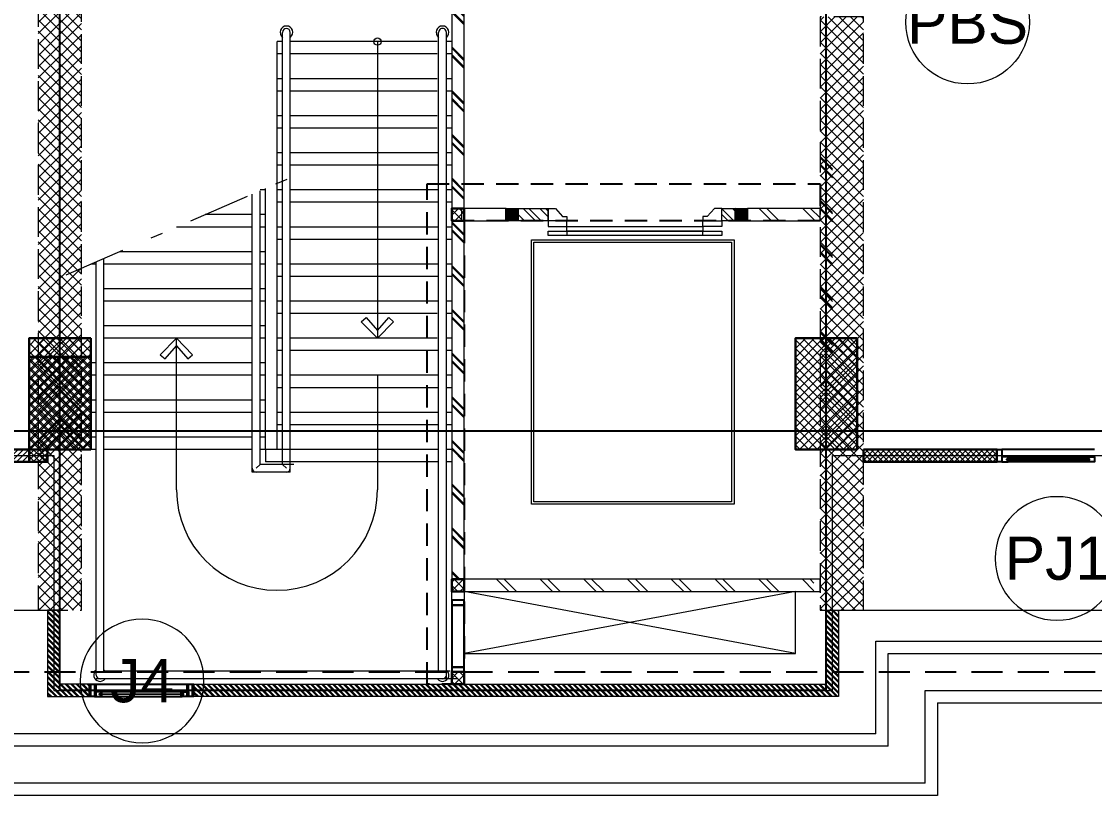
# Model space of a CAD drawing. Header units: millimetres. Extents: x -108 to 357, y -17 to 192.
# Drawn here: x -1.31 to 7.37, y -2.95 to 3.31 of the extents above; entities that cross this region are included whole.
import ezdxf
from ezdxf.enums import TextEntityAlignment as Align

# ---------------------------------------------------------------- set-up
doc = ezdxf.new("R2010")
doc.units = ezdxf.units.MM
for name, pattern in [('$0$HIDDEN', [0.375, 0.25, -0.125]), ('ACAD_ISO02W100', [15, 12, -3]), ('DASHDOT', [1, 0.5, -0.25, 0, -0.25])]:
    doc.linetypes.add(name, pattern=pattern)
doc.layers.get('defpoints').update_dxf_attribs({"color": 1})
for name, color, linetype, lineweight in [('ars', 11, 'Continuous', 0), ('ars @ 1', 11, 'Continuous', 0), ('ARSIR', 31, 'Continuous', 5), ('ARSIR @ 1', 31, 'Continuous', 5), ('ARSIR KOLOM @ 1', 8, 'Continuous', 13), ('DINDING', 71, 'Continuous', 20), ('KACA', 151, 'Continuous', 5), ('KOL', 1, 'Continuous', 30), ('KOLOM', 4, 'Continuous', 9), ('lan', 7, 'Continuous', 15), ('LIFT', 15, 'Continuous', 15), ('NOT', 7, 'Continuous', 20), ('SANITAIR', 15, 'Continuous', 9), ('Stair', 7, 'Continuous', 15), ('tem', 5, 'Continuous', 20)]:
    doc.layers.add(name, color=color, linetype=linetype, lineweight=lineweight)
doc.layers.add('as', color=1, linetype='Continuous', plot=False)
for name, color, linetype in [('HID', 1, 'Continuous'), ('Kusen', 30, 'Continuous'), ('STL', 6, 'Continuous')]:
    doc.layers.add(name, color=color, linetype=linetype)
doc.layers.add('POLYLINE TPAK', color=4, linetype='Continuous', lineweight=20, plot=False)
doc.styles.add('S', font='simplex', dxfattribs={"width": 0.75})
doc.styles.get("Standard").update_dxf_attribs({"font": 'arial.ttf'})
pattern_1 = [(225, (1.1, 1e-06), (-0.014142, 0.014142), []), (135, (1.1, 1e-06), (0.014142, 0.014142), [])]
pattern_2 = [(315, (-2e-13, 1e-06), (0.014142, 0.014142), []), (45, (-2e-13, 1e-06), (-0.014142, 0.014142), [])]
pattern_3 = [(45, (1583.21095, -452.5532), (-0.176776695, 0.176776695), []), (45, (1583.27345, -452.5532), (-0.176776695, 0.176776695), [])]
pattern_4 = [(225, (0.55, -51.300008), (0.022097087, -0.022097087), [])]

# ---------------------------------------------------------------- blocks, each defined once
blk = doc.blocks.new('NAV')
blk.add_circle((0, -0.4), 0.4)
at = {"style": 'S', "width": 0.75, "flags": 4}
blk.add_attdef('AV', text='', height=0.3, dxfattribs=at).set_placement((0, -0.4), align=Align.MIDDLE)
blk = doc.blocks.new('k3')
at = {"layer": 'ars'}
h = blk.add_hatch(dxfattribs=at)
h.set_pattern_fill('_USER', color=256, scale=0.05, angle=45, double=1, pattern_type=0)
h.set_pattern_definition([(45, (0, -5.05), (-0.03535534, 0.03535534), []), (135, (0, -5.05), (-0.03535534, -0.03535534), [])])
h.paths.add_polyline_path([(-0.25, -0.45), (0.25, -0.45), (0.25, 0.45), (-0.25, 0.45)])
at = {"layer": 'KOL'}
blk.add_lwpolyline([(-0.25, -0.45), (0.25, -0.45), (0.25, 0.45), (-0.25, 0.45)], close=True, dxfattribs=at)
blk = doc.blocks.new('T. J2')
at = {"layer": 'KACA', "color": 141}
blk.add_lwpolyline([(-0.3792, 0.0775), (0.2908, 0.0775), (0.2908, 0.0825), (-0.3792, 0.0825)], close=True, dxfattribs=at)
at = {"layer": 'Kusen'}
for p, q in [((-0.3692, 0.1), (0.2808, 0.1)), ((-0.4192, 0), (0.3308, 0)), ((0.2808, 0.06), (-0.3692, 0.06))]:
    blk.add_line(p, q, dxfattribs=at)
for points in [[(-0.4592, 0), (-0.4192, 0), (-0.4192, 0.1), (-0.4592, 0.1)], [(0.3308, 0), (0.3708, 0), (0.3708, 0.1), (0.3308, 0.1)]]:
    blk.add_lwpolyline(points, close=True, dxfattribs=at)
for points in [[(-0.3692, 0.0775), (-0.3692, 0.06), (-0.4192, 0.06), (-0.4192, 0.1), (-0.3692, 0.1), (-0.3692, 0.0825), (-0.3792, 0.0825), (-0.3792, 0.0775), (-0.3692, 0.0775)], [(0.2808, 0.0775), (0.2808, 0.06), (0.3308, 0.06), (0.3308, 0.1), (0.2808, 0.1), (0.2808, 0.0825), (0.2908, 0.0825), (0.2908, 0.0775), (0.2808, 0.0775)]]:
    blk.add_lwpolyline(points, dxfattribs=at)
blk = doc.blocks.new("k3'")
at = {"layer": 'ars'}
h = blk.add_hatch(dxfattribs=at)
h.set_pattern_fill('_USER', color=256, scale=0.05, angle=45, double=1, pattern_type=0)
h.set_pattern_definition([(45, (0, -4.975), (-0.03535534, 0.03535534), []), (135, (0, -4.975), (-0.03535534, -0.03535534), [])])
h.paths.add_polyline_path([(-0.25, -0.375), (0.25, -0.375), (0.25, 0.375), (-0.25, 0.375)])
at = {"layer": 'KOL'}
blk.add_lwpolyline([(-0.25, -0.375), (0.25, -0.375), (0.25, 0.375), (-0.25, 0.375)], close=True, dxfattribs=at)
blk = doc.blocks.new('D-P90')
at = {"layer": 'ars'}
h = blk.add_hatch(dxfattribs=at)
h.set_pattern_fill('ANSI37', color=256, scale=0.005, angle=-90, style=0)
h.set_pattern_definition([(45, (-1350.94906, -1248.591899), (0.01122532015, -0.01122532015), []), (315, (-1350.94906, -1248.591899), (-0.01122532015, -0.01122532015), [])])
h.paths.add_polyline_path([(0.009, -0.1833, -0.414214), (0.01, -0.1843), (0.01, -1.1162, -0.414214), (0.009, -1.1172), (-0.0345, -1.1172, 0.414214), (-0.037, -1.1197), (-0.037, -1.142, -1), (-0.0385, -1.142), (-0.0385, -0.1585, -1), (-0.037, -0.1585), (-0.037, -0.1808, 0.414214), (-0.0345, -0.1833)])
at = {"layer": 'as'}
for p, q in [((-0.0395, -0.1577), (-0.0457, -0.1577)), ((-0.0425, -0.1608), (-0.0425, -0.1546))]:
    blk.add_line(p, q, dxfattribs=at)
at = {"layer": 'HID'}
for p, q in [((-0.0437, -0.1248), (-0.0915, -0.077)), ((-0.0423, -0.1234), (-0.0907, -0.075)), ((0.9423, -0.1234), (0.9907, -0.075)), ((0.9437, -0.1248), (0.9915, -0.077)), ((-0.0657, -0.147), (-0.023, -0.1043)), ((-0.0628, -0.147), (-0.023, -0.1072)), ((0.9657, -0.147), (0.923, -0.1043)), ((0.9628, -0.147), (0.923, -0.1072))]:
    blk.add_line(p, q, dxfattribs=at)
for points in [[(-0.0439, -0.1252), (-0.044, -0.1251), (-0.042, -0.1231), (-0.0419, -0.1232)], [(0.9439, -0.1252), (0.944, -0.1251), (0.942, -0.1231), (0.9419, -0.1232)]]:
    blk.add_lwpolyline(points, dxfattribs=at)
at = {"layer": 'KOL'}
blk.add_line((0.97, -0.13), (0.97, -0.15), dxfattribs=at)
at = {"layer": 'Kusen'}
for p, q in [((-0.0422, -0.1567), (-0.0378, -0.1577)), ((-0.0419, -0.1553), (-0.0376, -0.1562))]:
    blk.add_line(p, q, dxfattribs=at)
at = {"layer": 'Kusen', "ltscale": 2}
for p, q in [((-0.0986, -0.2206), (-0.0986, -1.0599)), ((-0.0786, -0.2406), (-0.0786, -1.0599)), ((-0.074, -0.2106), (-0.04, -0.2106)), ((-0.074, -0.2206), (-0.074, -0.2106)), ((-0.074, -0.2506), (-0.074, -0.2406)), ((-0.074, -0.2506), (-0.04, -0.2506)), ((-0.0615, -0.2506), (-0.0615, -0.2106)), ((-0.04, -0.2506), (-0.04, -0.2106)), ((0.0455, -0.2106), (0.0115, -0.2106)), ((0.0115, -0.2506), (0.0115, -0.2106)), ((0.0455, -0.2506), (0.0115, -0.2506)), ((0.033, -0.2506), (0.033, -0.2106)), ((0.0455, -0.2206), (0.0455, -0.2106)), ((0.0455, -0.2506), (0.0455, -0.2406)), ((0.0528, -0.2406), (0.0528, -1.0599)), ((0.0728, -0.2206), (0.0728, -1.0599)), ((-0.074, -1.0499), (-0.04, -1.0499)), ((-0.074, -1.0499), (-0.074, -1.0599)), ((-0.074, -1.0799), (-0.074, -1.0899)), ((-0.074, -1.0899), (-0.04, -1.0899)), ((-0.0615, -1.0499), (-0.0615, -1.0899)), ((-0.04, -1.0499), (-0.04, -1.0899)), ((0.0455, -1.0499), (0.0115, -1.0499)), ((0.0115, -1.0499), (0.0115, -1.0899)), ((0.0455, -1.0899), (0.0115, -1.0899)), ((0.033, -1.0499), (0.033, -1.0899)), ((0.0455, -1.0499), (0.0455, -1.0599)), ((0.0455, -1.0799), (0.0455, -1.0899))]:
    blk.add_line(p, q, dxfattribs=at)
for points in [[(-0.0986, -0.2406), (-0.0615, -0.2406), (-0.0615, -0.2206), (-0.0986, -0.2206), (-0.0986, -0.2406)], [(0.0728, -0.2406), (0.033, -0.2406), (0.033, -0.2206), (0.0728, -0.2206), (0.0728, -0.2406)], [(-0.1013, -1.0599), (-0.0615, -1.0599), (-0.0615, -1.0799), (-0.1013, -1.0799), (-0.1013, -1.0599)], [(0.0728, -1.0599), (0.033, -1.0599), (0.033, -1.0799), (0.0728, -1.0799), (0.0728, -1.0599)]]:
    blk.add_lwpolyline(points, dxfattribs=at)
at = {"layer": 'Kusen'}
blk.add_circle((-0.0425, -0.1577), 0.001, dxfattribs=at)
for radius, start, end in [(0.0025, 75.78042, 11.38506), (0.9611, 270, 0.45972)]:
    blk.add_arc((-0.0425, -0.1577), radius, start, end, dxfattribs=at)
at = {"layer": 'STL'}
for p, q in [((-0.0385, -0.1585), (-0.0385, -1.142)), ((-0.037, -0.1808), (-0.037, -0.1585)), ((-0.0345, -0.1833), (0.009, -0.1833)), ((0.01, -0.1843), (0.01, -1.1162)), ((-0.037, -1.1197), (-0.037, -1.142)), ((-0.0345, -1.1172), (0.009, -1.1172))]:
    blk.add_line(p, q, dxfattribs=at)
for points in [[(0, -0.1002), (0, -0.1032), (-0.0185, -0.1032, 0.414214), (-0.02, -0.1047), (-0.02, -0.148, -0.414214), (-0.022, -0.15), (-0.068, -0.15, -0.414214), (-0.07, -0.148), (-0.07, -0.13), (-0.067, -0.13), (-0.067, -0.1455, 0.414214), (-0.0655, -0.147), (-0.0245, -0.147, 0.414214), (-0.023, -0.1455), (-0.023, -0.1022, -0.414214), (-0.021, -0.1002)], [(0.9, -0.1002), (0.9, -0.1032), (0.9185, -0.1032, -0.414214), (0.92, -0.1047), (0.92, -0.148, 0.414214), (0.922, -0.15), (0.968, -0.15, 0.414214), (0.97, -0.148), (0.97, -0.13), (0.967, -0.13), (0.967, -0.1455, -0.414214), (0.9655, -0.147), (0.9245, -0.147, -0.414214), (0.923, -0.1455), (0.923, -0.1022, 0.414214), (0.921, -0.1002)]]:
    blk.add_lwpolyline(points, format="xyb", close=True, dxfattribs=at)
blk.add_lwpolyline([(0.009, -0.1818), (-0.0345, -0.1818, -0.414214), (-0.0355, -0.1808), (-0.0355, -0.1585, 1), (-0.04, -0.1585), (-0.04, -1.142, 1), (-0.0355, -1.142), (-0.0355, -1.1197, -0.414214), (-0.0345, -1.1187), (0.009, -1.1187, 0.414214), (0.0115, -1.1162), (0.0115, -0.1843)], format="xyb", dxfattribs=at)
for centre, radius, start, end in [((-0.0377, -0.1585), 0.00075, 0, 180), ((-0.0345, -0.1808), 0.0025, 180, 270), ((0.009, -0.1843), 0.0025, 360, 90), ((0.009, -0.1843), 0.001, 360, 90), ((-0.0345, -1.1197), 0.0025, 90, 180), ((0.009, -1.1162), 0.001, 270, 0), ((-0.0377, -1.142), 0.00075, 180, 0)]:
    blk.add_arc(centre, radius, start, end, dxfattribs=at)
blk = doc.blocks.new('PINTU DARURAT')
at = {"layer": 'ARSIR'}
h = blk.add_hatch(dxfattribs=at)
h.set_pattern_fill('_USER', color=256, scale=0.02, angle=315, style=0, double=1, pattern_type=0)
h.set_pattern_definition(pattern_2)
edge = h.paths.add_edge_path()
edge.add_line((0, 0), (0.1, 0))
edge.add_line((0.1, 0), (0.1, 0.0502))
edge.add_line((0.1, 0.0502), (0.077, 0.0502))
edge.add_line((0.077, 0.0502), (0.077, 0.0955))
edge.add_arc((0.0755, 0.0955), 0.0015, 360, 450)
edge.add_line((0.0755, 0.097), (0.0345, 0.097))
edge.add_arc((0.0345, 0.0955), 0.0015, 90, 180)
edge.add_line((0.033, 0.0955), (0.033, 0.08))
edge.add_line((0.033, 0.08), (0.03, 0.08))
edge.add_line((0.03, 0.08), (0.03, 0.1))
edge.add_line((0.03, 0.1), (0, 0.1))
edge.add_line((0, 0.1), (0, 0))
h = blk.add_hatch(dxfattribs=at)
h.set_pattern_fill('_USER', color=256, scale=0.02, angle=315, style=0, double=1, pattern_type=0)
h.set_pattern_definition(pattern_2)
edge = h.paths.add_edge_path()
edge.add_line((0, 0), (0.1, 0))
edge.add_line((0.1, 0), (0.1, 0.0502))
edge.add_line((0.1, 0.0502), (0.077, 0.0502))
edge.add_line((0.077, 0.0502), (0.077, 0.0955))
edge.add_arc((0.0755, 0.0955), 0.0015, 360, 450)
edge.add_line((0.0755, 0.097), (0.0345, 0.097))
edge.add_arc((0.0345, 0.0955), 0.0015, 90, 180)
edge.add_line((0.033, 0.0955), (0.033, 0.08))
edge.add_line((0.033, 0.08), (0.03, 0.08))
edge.add_line((0.03, 0.08), (0.03, 0.1))
edge.add_line((0.03, 0.1), (0, 0.1))
edge.add_line((0, 0.1), (0, 0))
h = blk.add_hatch(dxfattribs=at)
h.set_pattern_fill('_USER', color=256, scale=0.02, angle=315, style=0, double=1, pattern_type=0)
h.set_pattern_definition(pattern_1)
edge = h.paths.add_edge_path()
edge.add_line((1.1, 0), (1, 0))
edge.add_line((1, 0), (1, 0.0502))
edge.add_line((1, 0.0502), (1.023, 0.0502))
edge.add_line((1.023, 0.0502), (1.023, 0.0955))
edge.add_arc((1.0245, 0.0955), 0.0015, -630, -540, ccw=False)
edge.add_line((1.0245, 0.097), (1.0655, 0.097))
edge.add_arc((1.0655, 0.0955), 0.0015, -360, -270, ccw=False)
edge.add_line((1.067, 0.0955), (1.067, 0.08))
edge.add_line((1.067, 0.08), (1.07, 0.08))
edge.add_line((1.07, 0.08), (1.07, 0.1))
edge.add_line((1.07, 0.1), (1.1, 0.1))
edge.add_line((1.1, 0.1), (1.1, 0))
h = blk.add_hatch(dxfattribs=at)
h.set_pattern_fill('_USER', color=256, scale=0.02, angle=315, style=0, double=1, pattern_type=0)
h.set_pattern_definition(pattern_1)
edge = h.paths.add_edge_path()
edge.add_line((1.1, 0), (1, 0))
edge.add_line((1, 0), (1, 0.0502))
edge.add_line((1, 0.0502), (1.023, 0.0502))
edge.add_line((1.023, 0.0502), (1.023, 0.0955))
edge.add_arc((1.0245, 0.0955), 0.0015, -630, -540, ccw=False)
edge.add_line((1.0245, 0.097), (1.0655, 0.097))
edge.add_arc((1.0655, 0.0955), 0.0015, -360, -270, ccw=False)
edge.add_line((1.067, 0.0955), (1.067, 0.08))
edge.add_line((1.067, 0.08), (1.07, 0.08))
edge.add_line((1.07, 0.08), (1.07, 0.1))
edge.add_line((1.07, 0.1), (1.1, 0.1))
edge.add_line((1.1, 0.1), (1.1, 0))
at = {"layer": 'KOL'}
blk.add_line((1.1, 0.1), (1.1, 0), dxfattribs=at)
blk.add_line((1.1, 0.1), (1.1, 0), dxfattribs=at)
blk.add_line((1.1, 0.1), (1.1, 0), dxfattribs=at)
blk.add_line((1.1, 0.1), (1.1, 0), dxfattribs=at)
for points in [[(0, 0), (0.1, 0), (0.1, 0.0502), (0.077, 0.0502), (0.077, 0.0955, 0.414214), (0.0755, 0.097), (0.0345, 0.097, 0.414214), (0.033, 0.0955), (0.033, 0.08), (0.03, 0.08), (0.03, 0.1), (0, 0.1)], [(0, 0), (0.1, 0), (0.1, 0.0502), (0.077, 0.0502), (0.077, 0.0955, 0.414214), (0.0755, 0.097), (0.0345, 0.097, 0.414214), (0.033, 0.0955), (0.033, 0.08), (0.03, 0.08), (0.03, 0.1), (0, 0.1)], [(1.1, 0), (1, 0), (1, 0.0502), (1.023, 0.0502), (1.023, 0.0955, -0.414214), (1.0245, 0.097), (1.0655, 0.097, -0.414214), (1.067, 0.0955), (1.067, 0.08), (1.07, 0.08), (1.07, 0.1), (1.1, 0.1)], [(1.1, 0), (1, 0), (1, 0.0502), (1.023, 0.0502), (1.023, 0.0955, -0.414214), (1.0245, 0.097), (1.0655, 0.097, -0.414214), (1.067, 0.0955), (1.067, 0.08), (1.07, 0.08), (1.07, 0.1), (1.1, 0.1)]]:
    blk.add_lwpolyline(points, format="xyb", close=True, dxfattribs=at)
at = {"layer": 'Kusen', "xscale": -1, "rotation": 180}
blk.add_blockref('D-P90', (0.1, -0.05), dxfattribs=at)
blk = doc.blocks.new('K 10.10')
at = {"layer": 'ars'}
h = blk.add_hatch(dxfattribs=at)
h.set_pattern_fill('_USER', color=256, scale=0.05, angle=45, double=1, pattern_type=0)
h.set_pattern_definition([(45, (0, 0), (-0.035355339, 0.035355339), []), (135, (0, 0), (-0.035355339, -0.035355339), [])])
h.paths.add_polyline_path([(1560.5383, 1380.4069), (1560.6383, 1380.4069), (1560.6383, 1380.5069), (1560.5383, 1380.5069)])
at = {"layer": 'KOL'}
blk.add_lwpolyline([(1560.5383, 1380.4069), (1560.6383, 1380.4069), (1560.6383, 1380.5069), (1560.5383, 1380.5069)], close=True, dxfattribs=at)
blk = doc.blocks.new('P.SHAFT')
for points in [[(-0.05, 0.54), (-0.05, 0.58), (0.05, 0.58), (0.05, 0.54)], [(-0.05, 0.04), (-0.05, 0.54), (0.05, 0.54), (0.05, 0.04)], [(-0.05, 0), (-0.05, 0.04), (0.05, 0.04), (0.05, 0)]]:
    blk.add_lwpolyline(points, close=True)
blk = doc.blocks.new('KLOPRAK-10')
at = {"layer": 'ARSIR KOLOM @ 1'}
blk.add_hatch(color=256, dxfattribs=at).paths.add_polyline_path([(390.0148, -20.5752), (390.1148, -20.5752), (390.1148, -20.4752), (390.0148, -20.4752)])
at = {"layer": 'as'}
blk.add_line((390.1148, -20.4752), (390.0148, -20.5752), dxfattribs=at)
blk.add_lwpolyline([(390.0148, -20.4752), (390.1148, -20.5752)], dxfattribs=at)
at = {"layer": 'KOLOM'}
blk.add_lwpolyline([(390.0148, -20.5752), (390.1148, -20.5752), (390.1148, -20.4752), (390.0148, -20.4752)], close=True, dxfattribs=at)
blk = doc.blocks.new('k1')
at = {"layer": 'ars'}
h = blk.add_hatch(dxfattribs=at)
h.set_pattern_fill('_USER', color=256, scale=0.05, angle=45, double=1, pattern_type=0)
h.set_pattern_definition([(45, (0, -5), (-0.03535534, 0.03535534), []), (135, (0, -5), (-0.03535534, -0.03535534), [])])
h.paths.add_polyline_path([(-0.3, -0.55), (0.3, -0.55), (0.3, 0.55), (-0.3, 0.55)])
at = {"layer": 'KOL'}
blk.add_lwpolyline([(-0.3, -0.55), (0.3, -0.55), (0.3, 0.55), (-0.3, 0.55)], close=True, dxfattribs=at)
blk = doc.blocks.new('T.DAR')
at = {"layer": 'ars'}
h = blk.add_hatch(dxfattribs=at)
h.set_pattern_fill('ANSI31', color=256, scale=0.25, style=0)
h.set_pattern_definition(pattern_4)
h.paths.add_polyline_path([(0.2, 7), (0.3, 7), (0.3, 7.6), (0.55, 7.6), (0.55, 7.7), (0.2, 7.7)])
h = blk.add_hatch(dxfattribs=at)
h.set_pattern_fill('ANSI31', color=256, scale=0.25, style=0)
h.set_pattern_definition(pattern_4)
edge = h.paths.add_edge_path()
edge.add_line((0.2, 7), (0.2, 7.7))
edge.add_line((0.2, 7.7), (0.55, 7.7))
edge.add_line((0.55, 7.7), (0.55, 7.6))
edge.add_line((0.55, 7.6), (0.3, 7.6))
edge.add_line((0.3, 7.6), (0.3, 7))
edge.add_line((0.3, 7), (0.2, 7))
h = blk.add_hatch(dxfattribs=at)
h.set_pattern_fill('ANSI31', color=256, scale=0.25, style=0)
h.set_pattern_definition([(225, (6.599998, -51.300008), (0.022097087, -0.022097087), [])])
h.paths.add_polyline_path([(6.5, 7), (6.6, 7), (6.6, 7.7), (1.38, 7.7), (1.38, 7.6), (6.5, 7.6)])
h = blk.add_hatch(dxfattribs=at)
h.set_pattern_fill('ANSI37', color=256, scale=0.02, style=0)
h.set_pattern_definition([(45, (268.691906, -190.19392), (-0.044901281, 0.044901281), []), (135, (268.691906, -190.19392), (-0.044901281, -0.044901281), [])])
h.paths.add_polyline_path([(0.475, 0), (0.125, 0), (0.125, 7), (0.4753, 7)])
h = blk.add_hatch(dxfattribs=at)
h.set_pattern_fill('ANSI37', color=256, scale=0.02, style=0)
h.set_pattern_definition([(45, (6.5, -8e-06), (-0.0449013, 0.0449013), []), (135, (6.5, -8e-06), (-0.0449013, -0.0449013), [])])
h.paths.add_polyline_path([(6.45, 2.2), (6.8, 2.2), (6.8, 7), (6.45, 7)])
h = blk.add_hatch(dxfattribs=at)
h.set_pattern_fill('TEMBOK', color=256, scale=0.25)
h.set_pattern_definition([(45, (6.5, -51.72), (-0.1767767, 0.1767767), []), (45, (6.5625, -51.72), (-0.1767767, 0.1767767), [])])
h.paths.add_polyline_path([(6.55, 3.17), (6.45, 3.17), (6.45, 4.95), (6.55, 4.95)])
h = blk.add_hatch(dxfattribs=at)
h.set_pattern_fill('TEMBOK', color=256, scale=0.25)
h.set_pattern_definition([(45, (0.71143, -49.94), (-0.1767767, 0.1767767), []), (45, (0.77393, -49.94), (-0.1767767, 0.1767767), [])])
h.paths.add_polyline_path([(5.8614, 3.75), (6.45, 3.75), (6.45, 3.85), (5.8614, 3.85)])
at = {"layer": 'ars @ 1'}
h = blk.add_hatch(dxfattribs=at)
h.set_pattern_fill('TEMBOK', color=256, scale=0.25)
h.set_pattern_definition([(45, (33.3, 5.805), (-0.1767767, 0.1767767), []), (45, (33.3625, 5.805), (-0.1767767, 0.1767767), [])])
h.paths.add_polyline_path([(6.4, 6.85), (6.4, 6.75), (3.6622, 6.75), (3.6622, 6.85)])
h = blk.add_hatch(dxfattribs=at)
h.set_pattern_fill('TEMBOK', color=256, scale=0.25)
h.set_pattern_definition([(45, (1583.11878, -452.5532), (-0.176776695, 0.176776695), []), (45, (1583.18128, -452.5532), (-0.176776695, 0.176776695), [])])
h.paths.add_polyline_path([(3.57, 1.2), (3.47, 1.2), (3.47, 6.75), (3.57, 6.75)])
h = blk.add_hatch(dxfattribs=at)
h.set_pattern_fill('TEMBOK', color=256, scale=0.25)
h.set_pattern_definition(pattern_3)
h.paths.add_polyline_path([(0.6, 0), (0.6, 0.1), (3.5622, 0.1), (3.5622, 0)])
h = blk.add_hatch(dxfattribs=at)
h.set_pattern_fill('TEMBOK', color=256, scale=0.25)
h.set_pattern_definition(pattern_3)
h.paths.add_polyline_path([(3.6622, 0), (3.6622, 0.1), (5.1, 0.1), (5.1, 0)])
at = {"layer": 'ARSIR @ 1'}
h = blk.add_hatch(dxfattribs=at)
h.set_pattern_fill('ANSI32', color=256, scale=0.01, style=0, double=1)
h.set_pattern_definition([(45, (0.79921, 3.74999), (0.067352, -0.067352), []), (45, (0.79921, 3.79489), (0.067352, -0.067352), [])])
h.paths.add_polyline_path([(4.0064, 3.85), (4.0064, 3.75), (4.249, 3.75), (4.249, 3.85)])
h = blk.add_hatch(dxfattribs=at)
h.set_pattern_fill('ANSI32', color=256, scale=0.01, style=0, double=1)
h.set_pattern_definition([(45, (2.49209, 3.74999), (0.067352, -0.067352), []), (45, (2.49209, 3.79489), (0.067352, -0.067352), [])])
h.paths.add_polyline_path([(5.6547, 3.85), (5.6547, 3.75), (5.7614, 3.75), (5.7614, 3.85)])
at = {"layer": 'defpoints', "color": 3, "linetype": 'ACAD_ISO02W100', "ltscale": 0.015}
blk.add_lwpolyline([(6.45, 3.55), (6.45, 3.85), (3.57, 3.85), (3.57, 7.6), (3.57, 7.6), (3.27, 7.6), (3.27, 3.55), (6.45, 3.55)], dxfattribs=at)
at = {"layer": 'DINDING'}
for points in [[(4.0064, 3.85), (4.0064, 3.75), (4.249, 3.75), (4.249, 3.85)], [(5.6547, 3.85), (5.6547, 3.75), (5.7614, 3.75), (5.7614, 3.85)]]:
    blk.add_lwpolyline(points, close=True, dxfattribs=at)
at = {"layer": 'KOLOM', "linetype": 'ACAD_ISO02W100', "ltscale": 0.02}
for points in [[(0.475, 0), (0.125, 0), (0.1251, 7), (0.4751, 7)], [(6.8, 2.2), (6.45, 2.2), (6.45, 7), (6.8, 7)]]:
    blk.add_lwpolyline(points, close=True, dxfattribs=at)
at = {"layer": 'lan', "linetype": 'Continuous'}
for p, q in [((3.57, 7.35), (6.25, 7.35)), ((6.25, 7.35), (6.25, 6.85))]:
    blk.add_line(p, q, dxfattribs=at)
for points in [[(6.25, 7.35), (3.57, 6.85)], [(6.25, 6.85), (3.57, 7.35)]]:
    blk.add_lwpolyline(points, dxfattribs=at)
at = {"layer": 'LIFT'}
for points in [[(4.1139, 4.0029), (5.7539, 4.0029), (5.7539, 6.1429), (4.1139, 6.1429)], [(4.1339, 4.0229), (5.7339, 4.0229), (5.7339, 6.1229), (4.1339, 6.1229)], [(4.249, 3.9323), (5.6547, 3.9323), (5.6547, 3.9676), (4.249, 3.9676)], [(4.249, 3.9323), (4.4018, 3.9323), (4.4018, 3.9676), (4.249, 3.9676)], [(4.4018, 3.897), (5.5018, 3.897), (5.5018, 3.9323), (4.4018, 3.9323)], [(5.5018, 3.9323), (5.6547, 3.9323), (5.6547, 3.9676), (5.5018, 3.9676)], [(4.4018, 3.85), (4.249, 3.85), (4.249, 3.897), (4.4018, 3.897)], [(5.5018, 3.85), (5.6547, 3.85), (5.6547, 3.897), (5.5018, 3.897)]]:
    blk.add_lwpolyline(points, close=True, dxfattribs=at)
for points in [[(4.249, 3.85), (4.249, 3.75), (4.3092, 3.75), (4.3666, 3.8147), (4.4018, 3.8147), (4.4018, 3.85), (4.249, 3.85)], [(5.6547, 3.85), (5.6547, 3.75), (5.5945, 3.75), (5.5371, 3.8147), (5.5018, 3.8147), (5.5018, 3.85), (5.6547, 3.85)]]:
    blk.add_lwpolyline(points, dxfattribs=at)
at = {"layer": 'tem'}
blk.add_lwpolyline([(0.2, 7), (0.2, 7.7), (0.55, 7.7), (0.55, 7.6), (0.3, 7.6), (0.3, 7), (0.2, 7)], dxfattribs=at)
blk.add_lwpolyline([(0.2, 7), (0.2, 7.7), (0.55, 7.7), (0.55, 7.6), (0.3, 7.6), (0.3, 7), (0.2, 7)], dxfattribs=at)
for points in [[(1.38, 7.7), (1.38, 7.6), (6.5, 7.6), (6.5, 7), (6.6, 7), (6.6, 7.7)], [(3.57, 6.92), (3.47, 6.92), (3.47, 6.85), (3.57, 6.85)], [(6.45, 6.85), (6.45, 6.75), (3.57, 6.75), (3.57, 6.85)], [(3.57, 1.2), (3.47, 1.2), (3.47, 6.75), (3.57, 6.75)], [(3.57, 3.75), (3.57, 3.85), (3.9064, 3.85), (3.9064, 3.75)], [(5.8614, 3.75), (5.8614, 3.85), (6.45, 3.85), (6.45, 3.75)], [(0.6, 0), (0.6, 0.1), (3.47, 0.1), (3.47, 0)], [(3.57, 0), (3.57, 0.1), (6.2, 0.1), (6.2, 0)]]:
    blk.add_lwpolyline(points, close=True, dxfattribs=at)
at = {"color": 2}
for p in [(-386.1084, 24.3252), (-384.2534, 24.3252)]:
    blk.add_blockref('KLOPRAK-10', p, dxfattribs=at)
at = {"color": 2, "xscale": -1, "rotation": 270}
blk.add_blockref('PINTU DARURAT', (3.47, 0.1), dxfattribs=at)
at = {"layer": 'KOL', "xscale": -1, "rotation": 180}
for name, p in [("k3'", (0.3, 5.325)), ("k3'", (0.3, 5.325)), ('k1', (0.3, 0.55)), ('k1', (6.5, 0.55))]:
    blk.add_blockref(name, p, dxfattribs=at)
at = {"layer": 'KOLOM', "extrusion": (0, 0, -1), "xscale": -1, "zscale": -1, "rotation": 180}
for p in [(-1564.1083, 1388.0069), (-1564.1083, 1387.2569), (-1564.1083, 1384.2569), (-1564.1083, 1380.5069)]:
    blk.add_blockref('K 10.10', p, dxfattribs=at)
at = {"layer": 'Kusen'}
blk.add_blockref('T. J2', (0.9992, 7.6), dxfattribs=at)
blk.add_blockref('T. J2', (0.9992, 7.6), dxfattribs=at)
at = {"layer": 'Kusen', "color": 2, "rotation": 179.9999772094499}
blk.add_blockref('P.SHAFT', (3.52, 7.5), dxfattribs=at)
blk = doc.blocks.new('A-DAS')
at = {"layer": 'ars'}
h = blk.add_hatch(dxfattribs=at)
h.set_pattern_fill('TEMBOK', color=256, scale=0.25)
h.set_pattern_definition([(315, (-25.4, 59.92), (-0.1767767, -0.1767767), []), (315, (-25.3375, 59.92), (-0.1767767, -0.1767767), [])])
h.paths.add_polyline_path([(-25.35, 5.03), (-25.45, 5.03), (-25.45, 3.25), (-25.35, 3.25)])
h = blk.add_hatch(dxfattribs=at)
h.set_pattern_fill('ANSI31', color=256, scale=0.25, angle=180, style=0)
h.set_pattern_definition([(225, (-523.478732, 385.104583), (0.0220970869, -0.0220970869), [])])
h.paths.add_polyline_path([(-31.7, 2.5), (-31.7, 2.4), (-35.88, 2.4), (-35.88, 2.5)])
h = blk.add_hatch(dxfattribs=at)
h.set_pattern_fill('ANSI31', color=256, scale=0.01, style=0)
h.set_pattern_definition([(315, (-47.15, 2.5), (-0.02245064, -0.02245064), [])])
h.paths.add_polyline_path([(-31.85, 2.5), (-31.7, 2.5), (-31.7, 2.4), (-31.85, 2.4)])
h = blk.add_hatch(dxfattribs=at)
h.set_pattern_fill('ANSI31', color=256, scale=0.25, angle=180, style=0)
h.set_pattern_definition([(225, (-513.018732, 385.104583), (0.0220970869, -0.0220970869), [])])
h.paths.add_polyline_path([(-25.1, 2.5), (-25.1, 2.4), (-24.02, 2.4), (-24.02, 2.5)])
h = blk.add_hatch(dxfattribs=at)
h.set_pattern_fill('ANSI31', color=256, scale=0.25, angle=180, style=0)
h.set_pattern_definition([(135, (-513.018732, -324.574585), (0.0220970869, 0.0220970869), [])])
h.paths.add_polyline_path([(-25.1, 2.5), (-25.1, 2.4), (-24.02, 2.4), (-24.02, 2.5)])
h = blk.add_hatch(dxfattribs=at)
h.set_pattern_fill('ANSI31', color=256, scale=0.25, style=0)
h.set_pattern_definition([(135, (-31.35, 59.5), (0.022097087, 0.022097087), [])])
edge = h.paths.add_edge_path()
edge.add_line((-31.6999, 1.2), (-31.7, 0.5))
edge.add_line((-31.7, 0.5), (-31.35, 0.5))
edge.add_line((-31.35, 0.5), (-31.35, 0.6))
edge.add_line((-31.35, 0.6), (-31.6, 0.6))
edge.add_line((-31.6, 0.6), (-31.5999, 1.2))
edge.add_line((-31.5999, 1.2), (-31.6999, 1.2))
h = blk.add_hatch(dxfattribs=at)
h.set_pattern_fill('ANSI31', color=256, scale=0.25, style=0)
h.set_pattern_definition([(135, (-25.300002, 59.5), (0.022097087, 0.022097087), [])])
h.paths.add_polyline_path([(-25.4, 1.2), (-25.3, 1.2), (-25.3, 0.5), (-30.52, 0.5), (-30.52, 0.6), (-25.4, 0.6)])
at = {"layer": 'ars @ 1'}
h = blk.add_hatch(dxfattribs=at)
h.set_pattern_fill('TEMBOK', color=256, scale=0.25)
h.set_pattern_definition([(315, (1551.21878, 460.7532), (-0.176776695, -0.176776695), []), (315, (1551.28128, 460.7532), (-0.176776695, -0.176776695), [])])
h.paths.add_polyline_path([(-28.33, 7), (-28.43, 7), (-28.43, 1.45), (-28.33, 1.45)])
at = {"layer": 'ars'}
for p, q in [((-29.7988, 2.3788), (-29.7988, 5.875)), ((-29.7363, 2.3163), (-29.7363, 5.875)), ((-28.5363, 3.6054), (-28.5363, 5.8754)), ((-28.4738, 0.8938), (-28.4738, 5.875)), ((-29.7988, 5.7), (-29.8425, 5.7)), ((-28.5484, 5.7), (-29.7363, 5.7)), ((-28.43, 5.7), (-28.4738, 5.7)), ((-28.43, 5.7), (-28.4738, 5.7)), ((-29.7988, 5.4), (-29.8425, 5.4)), ((-28.5484, 5.4), (-29.7363, 5.4)), ((-28.43, 5.4), (-28.4738, 5.4)), ((-28.43, 5.4), (-28.4738, 5.4)), ((-29.7988, 5.1), (-29.8425, 5.1)), ((-28.5484, 5.1), (-29.7363, 5.1)), ((-28.43, 5.1), (-28.4738, 5.1)), ((-28.43, 5.1), (-28.4738, 5.1)), ((-29.7363, 3.0947), (-29.7363, 4.975)), ((-28.4738, 3.6325), (-28.4738, 4.975)), ((-28.4738, 3.6325), (-28.4738, 4.975)), ((-29.7988, 3.0676), (-29.7988, 4.9438)), ((-29.7988, 4.8), (-29.8425, 4.8)), ((-29.7988, 4.8), (-29.8425, 4.8)), ((-28.5484, 4.8), (-29.7363, 4.8)), ((-28.5363, 4.8), (-29.7363, 4.8)), ((-28.43, 4.8), (-28.4738, 4.8)), ((-28.43, 4.8), (-28.4738, 4.8)), ((-28.43, 4.8), (-28.4738, 4.8)), ((-28.43, 4.8), (-28.4738, 4.8)), ((-30.0437, 2.3163), (-30.0437, 4.5654)), ((-30.0437, 2.3475), (-30.0437, 4.5654)), ((-29.9812, 2.3788), (-29.9812, 4.5925)), ((-29.9812, 2.3788), (-29.9812, 4.5925)), ((-29.7988, 4.5), (-29.8425, 4.5)), ((-29.7988, 4.5), (-29.8425, 4.5)), ((-28.5484, 4.5), (-29.7363, 4.5)), ((-28.5363, 4.5), (-29.7363, 4.5)), ((-28.43, 4.5), (-28.4738, 4.5)), ((-28.43, 4.5), (-28.4738, 4.5)), ((-28.43, 4.5), (-28.4738, 4.5)), ((-28.43, 4.5), (-28.4738, 4.5)), ((-30.0437, 4.4), (-30.4259, 4.4)), ((-30.0437, 4.4), (-30.4259, 4.4)), ((-29.9375, 4.4), (-29.9812, 4.4)), ((-29.9375, 4.4), (-29.9812, 4.4)), ((-29.7988, 4.2), (-29.8425, 4.2)), ((-29.7988, 4.2), (-29.8425, 4.2)), ((-28.5484, 4.2), (-29.7363, 4.2)), ((-28.5363, 4.2), (-29.7363, 4.2)), ((-28.43, 4.2), (-28.4738, 4.2)), ((-28.43, 4.2), (-28.4738, 4.2)), ((-28.43, 4.2), (-28.4738, 4.2)), ((-28.43, 4.2), (-28.4738, 4.2)), ((-30.0437, 4.1), (-31.119, 4.1)), ((-30.0437, 4.1), (-31.119, 4.1)), ((-29.9375, 4.1), (-29.9812, 4.1)), ((-29.9375, 4.1), (-29.9812, 4.1)), ((-31.3062, 0.675), (-31.3062, 4.0189)), ((-31.2437, 0.7063), (-31.2437, 4.046)), ((-29.7988, 3.9), (-29.8425, 3.9)), ((-29.7988, 3.9), (-29.8425, 3.9)), ((-28.5484, 3.9), (-29.7363, 3.9)), ((-28.5363, 3.9), (-29.7363, 3.9)), ((-28.43, 3.9), (-28.4738, 3.9)), ((-28.43, 3.9), (-28.4738, 3.9)), ((-28.43, 3.9), (-28.4738, 3.9)), ((-28.43, 3.9), (-28.4738, 3.9)), ((-30.0437, 3.8), (-31.2437, 3.8)), ((-30.0437, 3.8), (-31.2437, 3.8)), ((-29.9375, 3.8), (-29.9812, 3.8)), ((-29.9375, 3.8), (-29.9812, 3.8)), ((-28.5363, 0.7062), (-28.5363, 3.7554)), ((-28.4738, 0.6437), (-28.4738, 3.7825)), ((-29.7988, 3.6), (-29.8425, 3.6)), ((-29.7988, 3.6), (-29.8425, 3.6)), ((-28.5484, 3.6), (-29.7363, 3.6)), ((-28.5688, 3.6), (-29.7363, 3.6)), ((-28.43, 3.6), (-28.4738, 3.6)), ((-28.43, 3.6), (-28.4738, 3.6)), ((-30.0437, 3.5), (-31.2437, 3.5)), ((-30.0437, 3.5), (-31.2437, 3.5)), ((-29.9375, 3.5), (-29.9812, 3.5)), ((-29.9375, 3.5), (-29.9812, 3.5)), ((-29.7988, 3.3), (-29.8425, 3.3)), ((-29.7988, 3.3), (-29.8425, 3.3)), ((-28.5484, 3.3), (-29.7363, 3.3)), ((-29.2619, 3.3), (-29.7363, 3.3)), ((-28.5363, 3.3), (-28.5488, 3.3)), ((-28.43, 3.3), (-28.4738, 3.3)), ((-28.43, 3.3), (-28.4738, 3.3)), ((-28.43, 3.3), (-28.4738, 3.3)), ((-28.43, 3.3), (-28.4738, 3.3)), ((-31.3062, 3.2), (-31.35, 3.2)), ((-30.0437, 3.2), (-31.2437, 3.2)), ((-30.0437, 3.2), (-31.2437, 3.2)), ((-29.9375, 3.2), (-29.9812, 3.2)), ((-29.9375, 3.2), (-29.9812, 3.2)), ((-29.7988, 3), (-29.8425, 3)), ((-28.5484, 3), (-29.7363, 3)), ((-28.5363, 3), (-29.3541, 3)), ((-28.43, 3), (-28.4738, 3)), ((-28.43, 3), (-28.4738, 3)), ((-28.43, 3), (-28.4738, 3)), ((-28.43, 3), (-28.4738, 3)), ((-31.3062, 2.9), (-31.35, 2.9)), ((-30.0437, 2.9), (-31.2437, 2.9)), ((-30.0437, 2.9), (-31.2437, 2.9)), ((-29.9375, 2.9), (-29.9812, 2.9)), ((-29.9375, 2.9), (-29.9812, 2.9)), ((-29.7363, 2.3475), (-29.7363, 2.7947)), ((-29.7988, 2.7), (-29.8425, 2.7)), ((-29.7988, 2.7), (-29.8425, 2.7)), ((-29.7988, 2.3788), (-29.7988, 2.7676)), ((-28.5484, 2.7), (-29.7363, 2.7)), ((-28.5363, 2.7), (-29.7363, 2.7)), ((-28.43, 2.7), (-28.4738, 2.7)), ((-28.43, 2.7), (-28.4738, 2.7)), ((-28.43, 2.7), (-28.4738, 2.7)), ((-28.43, 2.7), (-28.4738, 2.7)), ((-31.3062, 2.6), (-31.35, 2.6)), ((-31.3062, 2.6), (-31.35, 2.6)), ((-30.0437, 2.6), (-31.2437, 2.6)), ((-30.0437, 2.6), (-31.2437, 2.6)), ((-29.9375, 2.6), (-29.9812, 2.6)), ((-29.9375, 2.6), (-29.9812, 2.6)), ((-29.9375, 2.5), (-29.9375, 2.4)), ((-29.9375, 2.5), (-29.9375, 2.4)), ((-29.7066, 2.3788), (-29.9812, 2.3788)), ((-29.7988, 2.3788), (-29.9812, 2.3788)), ((-29.7066, 2.4), (-29.9375, 2.4)), ((-28.5484, 2.4), (-29.7363, 2.4)), ((-28.5363, 2.4), (-29.7363, 2.4)), ((-28.43, 2.4), (-28.4738, 2.4)), ((-28.43, 2.4), (-28.4738, 2.4)), ((-28.43, 2.4), (-28.4738, 2.4)), ((-28.43, 2.4), (-28.4738, 2.4)), ((-29.7363, 2.3163), (-30.0437, 2.3163)), ((-29.7675, 2.3163), (-30.0125, 2.3163)), ((-28.4441, 0.7063), (-31.2437, 0.7063)), ((-28.4441, 0.7063), (-31.2437, 0.7063)), ((-28.4441, 0.7063), (-31.2437, 0.7063)), ((-28.5363, 0.7063), (-31.2437, 0.7063)), ((-28.3816, 0.6438), (-31.3062, 0.6438)), ((-28.3816, 0.6438), (-31.3062, 0.6438)), ((-28.4738, 0.6438), (-31.3062, 0.6438)), ((-28.4128, 0.6438), (-31.275, 0.6438))]:
    blk.add_line(p, q, dxfattribs=at)
for points in [[(-29.9812, 2.3788), (-30.0125, 2.3475)], [(-29.7988, 2.3788), (-29.7675, 2.3475)]]:
    blk.add_lwpolyline(points, dxfattribs=at)
for centre, radius, start, end in [((-29.7675, 5.875), 0.0512, 307.57187, 232.42813), ((-29.7675, 5.875), 0.0312, 0, 180), ((-28.505, 5.875), 0.0512, 307.57187, 232.42813), ((-28.505, 5.875), 0.0512, 307.57187, 232.42813), ((-28.505, 5.8752), 0.0313, 359.62426, 180.37574), ((-28.505, 5.8752), 0.0313, 359.62426, 180.37574), ((-30.0125, 2.3475), 0.0312, 180, 270), ((-29.7675, 2.3475), 0.0312, 270, 0), ((-31.275, 0.675), 0.0512, 127.57187, 322.42813), ((-31.275, 0.675), 0.0512, 127.57187, 322.42813), ((-31.275, 0.675), 0.0512, 37.57187, 52.42813), ((-31.275, 0.675), 0.0512, 37.57187, 52.42813), ((-28.505, 0.675), 0.0512, 217.57187, 52.42813), ((-28.505, 0.675), 0.0512, 127.57187, 142.42813), ((-28.505, 0.675), 0.0512, 217.57187, 52.42813), ((-28.505, 0.675), 0.0512, 127.57187, 142.42813), ((-31.275, 0.675), 0.0312, 180, 270), ((-31.275, 0.675), 0.0312, 180, 270), ((-28.505, 0.675), 0.0312, 270, 0), ((-28.505, 0.675), 0.0312, 270, 0)]:
    blk.add_arc(centre, radius, start, end, dxfattribs=at)
at = {"layer": 'as'}
for p, q in [((-31.6, 0.55), (-31.6, 15.75)), ((-25.4, 0.55), (-25.4, 15.75)), ((-37.8, 2.65), (36.6, 2.65)), ((-25.4, 0.55), (-31.6, 0.55))]:
    blk.add_line(p, q, dxfattribs=at)
at = {"layer": 'as', "linetype": '$0$HIDDEN'}
blk.add_line((-37.35, 0.7), (-4.395, 0.7), dxfattribs=at)
at = {"layer": 'KOL'}
for points in [[(-35.88, 2.5), (-31.7, 2.5), (-31.7, 2.4), (-35.88, 2.4)], [(-31.85, 2.5), (-31.7, 2.5), (-31.7, 2.4), (-31.85, 2.4)], [(-25.1, 2.5), (-24.02, 2.5), (-24.02, 2.4), (-25.1, 2.4)], [(-25.1, 2.5), (-24.02, 2.5), (-24.02, 2.4), (-25.1, 2.4)]]:
    blk.add_lwpolyline(points, close=True, dxfattribs=at)
at = {"layer": 'Kusen'}
for p, q in [((-23.23, 2.5), (-23.98, 2.5)), ((-23.93, 2.44), (-23.28, 2.44)), ((-23.28, 2.4), (-23.93, 2.4))]:
    blk.add_line(p, q, dxfattribs=at)
blk.add_lwpolyline([(-23.98, 2.4), (-24.02, 2.4), (-24.02, 2.5), (-23.98, 2.5)], close=True, dxfattribs=at)
blk.add_lwpolyline([(-23.98, 2.4), (-24.02, 2.4), (-24.02, 2.5), (-23.98, 2.5)], close=True, dxfattribs=at)
for points in [[(-23.93, 2.4225), (-23.93, 2.44), (-23.98, 2.44), (-23.98, 2.4), (-23.93, 2.4), (-23.93, 2.4175), (-23.94, 2.4175), (-23.94, 2.4225), (-23.93, 2.4225)], [(-23.93, 2.4225), (-23.93, 2.44), (-23.98, 2.44), (-23.98, 2.4), (-23.93, 2.4), (-23.93, 2.4175), (-23.94, 2.4175), (-23.94, 2.4225), (-23.93, 2.4225)], [(-23.28, 2.4225), (-23.28, 2.44), (-23.23, 2.44), (-23.23, 2.4), (-23.28, 2.4), (-23.28, 2.4175), (-23.27, 2.4175), (-23.27, 2.4225), (-23.28, 2.4225)]]:
    blk.add_lwpolyline(points, dxfattribs=at)
at = {"layer": 'Kusen', "color": 141}
blk.add_lwpolyline([(-23.27, 2.4225), (-23.94, 2.4225), (-23.94, 2.4175), (-23.27, 2.4175)], close=True, dxfattribs=at)
at = {"layer": 'lan'}
for p, q in [((-29.7988, 5.8), (-29.8425, 5.8)), ((-29.8425, 2.5), (-29.8425, 5.8)), ((-28.5484, 5.8), (-29.7363, 5.8)), ((-29.0309, 5.8), (-29.0309, 3.4)), ((-28.43, 5.8), (-28.4738, 5.8)), ((-28.43, 5.8), (-28.4738, 5.8)), ((-29.7988, 5.5), (-29.8425, 5.5)), ((-28.5484, 5.5), (-29.7363, 5.5)), ((-28.43, 5.5), (-28.4738, 5.5)), ((-28.43, 5.5), (-28.4738, 5.5)), ((-29.7988, 5.2), (-29.8425, 5.2)), ((-28.5484, 5.2), (-29.7363, 5.2)), ((-28.43, 5.2), (-28.4738, 5.2)), ((-28.43, 5.2), (-28.4738, 5.2)), ((-29.7988, 4.9), (-29.8425, 4.9)), ((-29.7988, 4.9), (-29.8425, 4.9)), ((-29.8425, 3.0487), (-29.8425, 4.9)), ((-28.5484, 4.9), (-29.7363, 4.9)), ((-28.5363, 4.9), (-29.7363, 4.9)), ((-28.43, 4.9), (-28.4738, 4.9)), ((-28.43, 4.9), (-28.4738, 4.9)), ((-28.43, 4.9), (-28.4738, 4.9)), ((-28.43, 4.9), (-28.4738, 4.9)), ((-29.9375, 2.5), (-29.9375, 4.6114)), ((-29.9375, 2.5), (-29.9375, 4.6114)), ((-29.9375, 4.6), (-29.9812, 4.6)), ((-29.7988, 4.6), (-29.8425, 4.6)), ((-29.7988, 4.6), (-29.8425, 4.6)), ((-28.5484, 4.6), (-29.7363, 4.6)), ((-28.5363, 4.6), (-29.7363, 4.6)), ((-28.43, 4.6), (-28.4738, 4.6)), ((-28.43, 4.6), (-28.4738, 4.6)), ((-28.43, 4.6), (-28.4738, 4.6)), ((-28.43, 4.6), (-28.4738, 4.6)), ((-30.0437, 4.3), (-30.657, 4.3)), ((-30.0437, 4.3), (-30.657, 4.3)), ((-29.9375, 4.3), (-29.9812, 4.3)), ((-29.9375, 4.3), (-29.9812, 4.3)), ((-29.7988, 4.3), (-29.8425, 4.3)), ((-29.7988, 4.3), (-29.8425, 4.3)), ((-28.5484, 4.3), (-29.7363, 4.3)), ((-28.5363, 4.3), (-29.7363, 4.3)), ((-28.43, 4.3), (-28.4738, 4.3)), ((-28.43, 4.3), (-28.4738, 4.3)), ((-28.43, 4.3), (-28.4738, 4.3)), ((-28.43, 4.3), (-28.4738, 4.3)), ((-31.3062, 4), (-31.35, 4)), ((-31.3062, 4), (-31.35, 4)), ((-30.0437, 4), (-31.2437, 4)), ((-30.0437, 4), (-31.2437, 4)), ((-29.9375, 4), (-29.9812, 4)), ((-29.9375, 4), (-29.9812, 4)), ((-29.7988, 4), (-29.8425, 4)), ((-29.7988, 4), (-29.8425, 4)), ((-28.5484, 4), (-29.7363, 4)), ((-28.5363, 4), (-29.7363, 4)), ((-28.43, 4), (-28.4738, 4)), ((-28.43, 4), (-28.4738, 4)), ((-28.43, 4), (-28.4738, 4)), ((-28.43, 4), (-28.4738, 4)), ((-30.0437, 3.7), (-31.2437, 3.7)), ((-30.0437, 3.7), (-31.2437, 3.7)), ((-29.9375, 3.7), (-29.9812, 3.7)), ((-29.9375, 3.7), (-29.9812, 3.7)), ((-29.7988, 3.7), (-29.8425, 3.7)), ((-29.7988, 3.7), (-29.8425, 3.7)), ((-28.5484, 3.7), (-29.7363, 3.7)), ((-28.5363, 3.7), (-29.7363, 3.7)), ((-28.43, 3.7), (-28.4738, 3.7)), ((-28.43, 3.7), (-28.4738, 3.7)), ((-28.43, 3.7), (-28.4738, 3.7)), ((-28.43, 3.7), (-28.4738, 3.7)), ((-30.0437, 3.4), (-31.2437, 3.4)), ((-30.0437, 3.4), (-31.2437, 3.4)), ((-30.657, 2.1734), (-30.657, 3.4)), ((-29.9375, 3.4), (-29.9812, 3.4)), ((-29.9375, 3.4), (-29.9812, 3.4)), ((-29.7988, 3.4), (-29.8425, 3.4)), ((-29.7988, 3.4), (-29.8425, 3.4)), ((-28.5484, 3.4), (-29.7363, 3.4)), ((-29.123, 3.4), (-29.7363, 3.4)), ((-28.43, 3.4), (-28.4738, 3.4)), ((-28.43, 3.4), (-28.4738, 3.4)), ((-28.43, 3.4), (-28.4738, 3.4)), ((-28.43, 3.4), (-28.4738, 3.4)), ((-31.3062, 3.1), (-31.35, 3.1)), ((-30.0437, 3.1), (-31.2437, 3.1)), ((-30.0437, 3.1), (-31.2437, 3.1)), ((-29.9375, 3.1), (-29.9812, 3.1)), ((-29.9375, 3.1), (-29.9812, 3.1)), ((-29.7988, 3.1), (-29.8425, 3.1)), ((-28.5484, 3.1), (-29.7363, 3.1)), ((-28.5363, 3.1), (-29.123, 3.1)), ((-29.0309, 3.1), (-29.0309, 2.1734)), ((-28.43, 3.1), (-28.4738, 3.1)), ((-28.43, 3.1), (-28.4738, 3.1)), ((-28.43, 3.1), (-28.4738, 3.1)), ((-28.43, 3.1), (-28.4738, 3.1)), ((-31.3062, 2.8), (-31.35, 2.8)), ((-31.3062, 2.8), (-31.35, 2.8)), ((-30.0437, 2.8), (-31.2437, 2.8)), ((-30.0437, 2.8), (-31.2437, 2.8)), ((-29.9375, 2.8), (-29.9812, 2.8)), ((-29.9375, 2.8), (-29.9812, 2.8)), ((-29.7988, 2.8), (-29.8425, 2.8)), ((-28.5484, 2.8), (-29.7363, 2.8)), ((-28.5363, 2.8), (-29.7239, 2.8)), ((-28.43, 2.8), (-28.4738, 2.8)), ((-28.43, 2.8), (-28.4738, 2.8)), ((-28.43, 2.8), (-28.4738, 2.8)), ((-28.43, 2.8), (-28.4738, 2.8)), ((-29.8425, 2.5), (-29.8425, 2.7487)), ((-31.3062, 2.5), (-31.35, 2.5)), ((-31.3062, 2.5), (-31.35, 2.5)), ((-30.0437, 2.5), (-31.2437, 2.5)), ((-30.0437, 2.5), (-31.2437, 2.5)), ((-29.7066, 2.5), (-29.9812, 2.5)), ((-29.7066, 2.5), (-29.9812, 2.5)), ((-29.9375, 2.5), (-29.9812, 2.5)), ((-29.7988, 2.5), (-29.8425, 2.5)), ((-28.5484, 2.5), (-29.7363, 2.5)), ((-28.5363, 2.5), (-29.7363, 2.5)), ((-28.43, 2.5), (-28.4738, 2.5)), ((-28.43, 2.5), (-28.4738, 2.5)), ((-28.43, 2.5), (-28.4738, 2.5)), ((-28.43, 2.5), (-28.4738, 2.5)), ((-37.35, 1.2), (-31.7, 1.2)), ((-25.3, 1.2), (24.1, 1.2))]:
    blk.add_line(p, q, dxfattribs=at)
at = {"layer": 'lan', "linetype": 'DASHDOT'}
blk.add_line((-31.55, 3.9134), (-29.7239, 4.7039), dxfattribs=at)
at = {"layer": 'lan', "ltscale": 2}
for points in [[(-28.9395, 3.5679), (-28.9001, 3.5338), (-29.0309, 3.4), (-29.1617, 3.5337), (-29.1223, 3.5678), (-29.0309, 3.4623), (-28.9395, 3.5679)], [(-30.5656, 3.2321), (-30.5262, 3.2662), (-30.657, 3.4), (-30.7878, 3.2663), (-30.7484, 3.2322), (-30.657, 3.3377), (-30.5656, 3.2321)]]:
    blk.add_lwpolyline(points, close=True, dxfattribs=at)
at = {"layer": 'lan'}
blk.add_arc((-29.8439, 2.1734), 0.813, 180, 0, dxfattribs=at)
blk.add_arc((-29.8439, 2.1734), 0.813, 180, 0, dxfattribs=at)
blk.add_arc((-29.8439, 2.1734), 0.813, 180, 0, dxfattribs=at)
at = {"layer": 'POLYLINE TPAK', "color": 3}
blk.add_lwpolyline([(24.15, 58.85), (-25.35, 58.85), (-25.35, 60.75), (-31.65, 60.75), (-31.65, 58.85), (-38.1, 58.85), (-38.1, 45.35), (-7.15, 45.35), (-7.15, 43.3), (-7.15, 15.95), (-38.1, 15.95), (-38.1, 2.45), (-31.65, 2.45), (-31.65, 0.55), (-25.35, 0.55), (-25.35, 2.45), (24.15, 2.45)], dxfattribs=at)
at = {"layer": 'SANITAIR'}
for p, q in [((-24.5, 0.45), (-4.395, 0.45)), ((-24.5, 0.45), (-24.5, -0.3)), ((-25, 0.2), (-32, 0.2)), ((-24.9, 0.1), (-32.1, 0.1)), ((-24.6, -0.2), (-32.4, -0.2)), ((-24.5, -0.3), (-32.5, -0.3))]:
    blk.add_line(p, q, dxfattribs=at)
for points in [[(-25, 0.2), (-25, 0.95), (-4.395, 0.95)], [(-24.9, 0.1), (-24.9, 0.85), (-4.395, 0.85)], [(-24.6, -0.2), (-24.6, 0.55), (-4.395, 0.55)]]:
    blk.add_lwpolyline(points, dxfattribs=at)
at = {"layer": 'Stair'}
blk.add_circle((-29.0309, 5.8), 0.0296, dxfattribs=at)
at = {"layer": 'tem'}
for points in [[(-28.33, 7), (-28.43, 7), (-28.43, 1.45), (-28.33, 1.45)], [(-28.35, 4.45), (-28.35, 4.35), (-27.9936, 4.35), (-27.9936, 4.45)], [(-30.52, 0.5), (-30.52, 0.6), (-25.4, 0.6), (-25.4, 1.2), (-25.3, 1.2), (-25.3, 0.5)]]:
    blk.add_lwpolyline(points, close=True, dxfattribs=at)
blk.add_lwpolyline([(-31.6999, 1.2), (-31.7, 0.5), (-31.35, 0.5), (-31.35, 0.6), (-31.6, 0.6), (-31.5999, 1.2), (-31.6999, 1.2)], dxfattribs=at)
blk.add_lwpolyline([(-31.6999, 1.2), (-31.7, 0.5), (-31.35, 0.5), (-31.35, 0.6), (-31.6, 0.6), (-31.5999, 1.2), (-31.6999, 1.2)], dxfattribs=at)
at = {"layer": 'defpoints', "xscale": -1, "rotation": 180}
blk.add_blockref('T.DAR', (-31.9, 8.2), dxfattribs=at)
at = {"layer": 'KOL', "rotation": 180}
for p in [(-31.6, 2.95), (-31.6, 2.95), (-25.4, 2.95), (-25.4, 2.95)]:
    blk.add_blockref('k3', p, dxfattribs=at)
at = {"layer": 'KOL'}
blk.add_blockref("k3'", (-31.6, 2.875), dxfattribs=at)
blk.add_blockref("k3'", (-31.6, 2.875), dxfattribs=at)
at = {"layer": 'Kusen', "xscale": -1, "rotation": 180}
for p in [(-30.9008, 0.6), (-30.9008, 0.6), (-30.8908, 0.6), (-30.8908, 0.6), (-30.8908, 0.6), (-30.8908, 0.6)]:
    blk.add_blockref('T. J2', p, dxfattribs=at)

msp = doc.modelspace()

# ---------------------------------------------------------------- block references
msp.add_blockref('A-DAS', (30.6, -2.65))
at = {"layer": 'NOT'}
ref = msp.add_blockref('NAV', (6.34298, 3.8075), dxfattribs=dict(at, xscale=1.25, yscale=1.25, zscale=1.25))
ref.add_attrib('AV', 'PBS', dxfattribs={"layer": '0', "height": 0.35, "flags": 4}).set_placement((6.34298, 3.3075), align=Align.MIDDLE)
ref = msp.add_blockref('NAV', (7.06549, -0.53186), dxfattribs=dict(at, xscale=-1.25, yscale=1.25, zscale=1.25))
ref.add_attrib('AV', 'PJ1', dxfattribs={"layer": '0', "height": 0.35, "flags": 4}).set_placement((7.06549, -1.03186), align=Align.MIDDLE)
ref = msp.add_blockref('NAV', (-0.33494, -1.52334), dxfattribs=dict(at, xscale=-1.25, yscale=1.25, zscale=1.25))
ref.add_attrib('AV', 'J4', dxfattribs={"layer": '0', "height": 0.35, "flags": 4}).set_placement((-0.33494, -2.02334), align=Align.MIDDLE)

doc.saveas('drawing.dxf')
